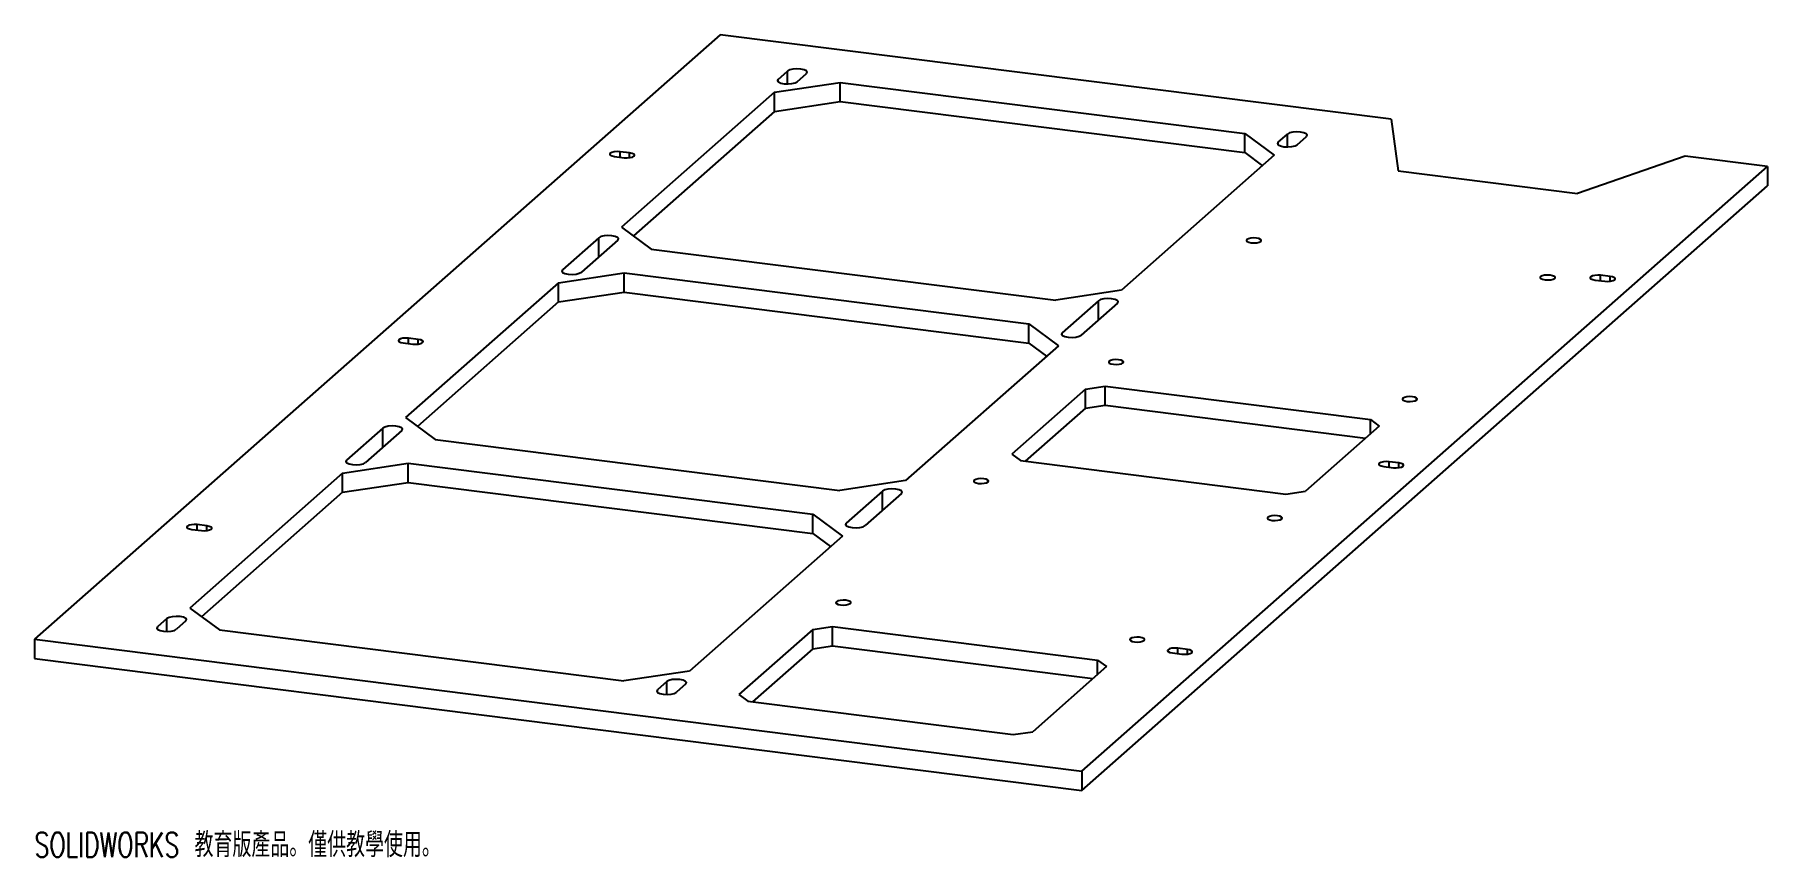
# Paper-space layout '_二等角視圖' of a CAD drawing. Header units: millimetres. Extents: x -170 to 170, y -86 to 76.
import ezdxf

# ---------------------------------------------------------------- set-up
doc = ezdxf.new("R2010")
doc.units = ezdxf.units.MM
doc.styles.add('SLDTEXTSTYLE0', font='TXT', dxfattribs={"width": 0.7, "bigfont": 'bigfont'})

psp = doc.layouts.new('_二等角視圖')

# ---------------------------------------------------------------- linework, layer by layer
at = {"color": 7, "linetype": 'Continuous', "lineweight": 25}
for p, q in [((-35.54, 76.13), (-170.25, -42.66)), ((96.35, 59.52), (-35.54, 76.13)), ((-24.12, 67.35), (-22.28, 68.97)), ((-20.38, 66.88), (-18.54, 68.5)), ((-24.86, 64.81), (-54.92, 38.31)), ((-24.86, 64.81), (-11.97, 66.75)), ((-24.86, 61.04), (-24.86, 64.81)), ((-11.97, 66.75), (67.54, 56.73)), ((-11.97, 62.98), (-11.97, 66.75)), ((-24.86, 61.04), (-11.97, 62.98)), ((-11.97, 62.98), (67.54, 52.96)), ((-24.86, 61.04), (-52.59, 36.59)), ((96.35, 59.52), (97.68, 49.37)), ((67.54, 56.73), (73.35, 52.44)), ((67.54, 52.96), (67.54, 56.73)), ((74.1, 54.98), (75.94, 56.6)), ((77.84, 54.51), (79.68, 56.13)), ((-56.27, 52.2), (-54.4, 51.96)), ((-53.34, 52.9), (-55.21, 53.13)), ((73.35, 52.44), (43.3, 25.93)), ((67.54, 52.96), (71.03, 50.38)), ((154.08, 52.24), (132.96, 44.93)), ((170.25, 50.21), (154.08, 52.24)), ((35.54, -68.59), (170.25, 50.21)), ((97.68, 49.37), (132.96, 44.93)), ((170.25, 50.21), (170.25, 46.44)), ((35.54, -72.36), (170.25, 46.44)), ((-54.92, 38.31), (-49.1, 34.01)), ((-59.4, 36.24), (-66.54, 29.94)), ((-55.66, 35.76), (-62.8, 29.47)), ((-59.4, 32.46), (-59.4, 36.24)), ((-49.1, 34.01), (30.41, 23.99)), ((-67.29, 27.39), (-97.34, 0.89)), ((-67.29, 27.39), (-54.4, 29.33)), ((-67.29, 23.62), (-67.29, 27.39)), ((-54.4, 29.33), (25.11, 19.32)), ((-54.4, 25.56), (-54.4, 29.33)), ((136.42, 27.92), (138.3, 27.68)), ((139.36, 28.62), (137.49, 28.86)), ((-67.29, 23.62), (-54.4, 25.56)), ((-54.4, 25.56), (25.11, 15.54)), ((43.3, 25.93), (30.41, 23.99)), ((38.82, 23.86), (31.67, 17.56)), ((38.82, 20.09), (38.82, 23.86)), ((-67.29, 23.62), (-95.02, -0.83)), ((42.56, 23.39), (35.42, 17.09)), ((25.11, 19.32), (30.93, 15.02)), ((25.11, 15.54), (25.11, 19.32)), ((-97.81, 15.56), (-95.94, 15.32)), ((-94.88, 16.26), (-96.75, 16.5)), ((30.93, 15.02), (0.88, -11.48)), ((25.11, 15.54), (28.6, 12.97)), ((36.25, 6.51), (40.11, 7.09)), ((40.11, 7.09), (92.23, 0.53)), ((40.11, 3.32), (40.11, 7.09)), ((36.25, 6.51), (21.75, -6.27)), ((36.25, 2.74), (36.25, 6.51)), ((-97.34, 0.89), (-91.52, -3.41)), ((36.25, 2.74), (24.43, -7.68)), ((36.25, 2.74), (40.11, 3.32)), ((40.11, 3.32), (91.3, -3.13)), ((92.23, 0.53), (93.98, -0.76)), ((92.23, -2.3), (92.23, 0.53)), ((-101.83, -1.18), (-108.97, -7.48)), ((-98.09, -1.65), (-105.23, -7.95)), ((-101.83, -4.95), (-101.83, -1.18)), ((93.98, -0.76), (79.48, -13.55)), ((-91.52, -3.41), (-12.01, -13.42)), ((21.75, -6.27), (23.5, -7.56)), ((-109.72, -10.02), (-139.77, -36.53)), ((-109.72, -10.02), (-96.83, -8.08)), ((-109.72, -13.79), (-109.72, -10.02)), ((-96.83, -8.08), (-17.32, -18.1)), ((-96.83, -11.85), (-96.83, -8.08)), ((23.5, -7.56), (75.62, -14.13)), ((94.88, -8.72), (96.75, -8.95)), ((97.81, -8.02), (95.94, -7.78)), ((-109.72, -13.79), (-96.83, -11.85)), ((-96.83, -11.85), (-17.32, -21.87)), ((0.88, -11.48), (-12.01, -13.42)), ((-3.61, -13.56), (-10.75, -19.85)), ((-3.61, -17.33), (-3.61, -13.56)), ((75.62, -14.13), (79.48, -13.55)), ((-109.72, -13.79), (-137.44, -38.24)), ((0.13, -14.03), (-7.01, -20.33)), ((-136.42, -20.38), (-138.3, -20.14)), ((-17.32, -18.1), (-11.5, -22.4)), ((-17.32, -21.87), (-17.32, -18.1)), ((-139.36, -21.08), (-137.49, -21.31)), ((-11.5, -22.4), (-41.55, -48.9)), ((-17.32, -21.87), (-13.83, -24.45)), ((-139.77, -36.53), (-133.95, -40.82)), ((-144.26, -38.6), (-146.09, -40.22)), ((-140.51, -39.07), (-142.35, -40.69)), ((-133.95, -40.82), (-54.44, -50.84)), ((-17.35, -40.76), (-31.85, -53.54)), ((-17.35, -40.76), (-13.49, -40.18)), ((-17.35, -44.53), (-17.35, -40.76)), ((-13.49, -40.18), (38.64, -46.74)), ((-13.49, -43.95), (-13.49, -40.18)), ((-170.25, -42.66), (35.54, -68.59)), ((-170.25, -42.66), (-170.25, -46.44)), ((-17.35, -44.53), (-13.49, -43.95)), ((-13.49, -43.95), (37.7, -50.4)), ((-170.25, -46.44), (35.54, -72.36)), ((-17.35, -44.53), (-29.17, -54.95)), ((38.64, -46.74), (40.38, -48.03)), ((38.64, -49.57), (38.64, -46.74)), ((53.34, -45.35), (55.21, -45.59)), ((56.27, -44.65), (54.4, -44.42)), ((-41.55, -48.9), (-54.44, -50.84)), ((-46.04, -50.97), (-47.88, -52.59)), ((40.38, -48.03), (25.89, -60.82)), ((-42.3, -51.44), (-44.13, -53.06)), ((-31.85, -53.54), (-30.1, -54.83)), ((-30.1, -54.83), (22.02, -61.4)), ((22.02, -61.4), (25.89, -60.82)), ((35.54, -68.59), (35.54, -72.36))]:
    psp.add_line(p, q, dxfattribs=at)
at = {"color": 8, "linetype": 'Continuous', "lineweight": 25}
for p, q in [((-22.28, 66.45), (-22.28, 68.97)), ((-24.12, 66.88), (-24.12, 67.35)), ((74.1, 54.51), (74.1, 54.98)), ((75.94, 54.08), (75.94, 56.6)), ((-55.21, 52.06), (-55.21, 53.13)), ((-53.34, 51.96), (-53.34, 52.9)), ((-66.54, 29.47), (-66.54, 29.94)), ((137.49, 27.79), (137.49, 28.86)), ((139.36, 27.68), (139.36, 28.62)), ((31.67, 17.09), (31.67, 17.56)), ((-96.75, 15.43), (-96.75, 16.5)), ((-94.88, 15.32), (-94.88, 16.26)), ((-108.97, -7.95), (-108.97, -7.48)), ((95.94, -8.85), (95.94, -7.78)), ((97.81, -8.95), (97.81, -8.02)), ((-138.3, -21.21), (-138.3, -20.14)), ((-136.42, -21.31), (-136.42, -20.38)), ((-10.75, -20.33), (-10.75, -19.85)), ((-146.09, -40.69), (-146.09, -40.22)), ((-144.26, -41.12), (-144.26, -38.6)), ((54.4, -45.49), (54.4, -44.42)), ((56.27, -45.59), (56.27, -44.65)), ((-46.04, -53.5), (-46.04, -50.97)), ((-47.88, -53.06), (-47.88, -52.59))]:
    psp.add_line(p, q, dxfattribs=at)
at = {"color": 7, "linetype": 'Continuous', "lineweight": 25, "flags": 128}
for points in [[(-18.54, 68.5), (-18.41, 68.76), (-18.59, 69.01), (-19.04, 69.23), (-19.7, 69.36), (-20.47, 69.41), (-21.23, 69.35), (-21.87, 69.2), (-22.28, 68.97)], [(-24.12, 67.35), (-24.25, 67.1), (-24.07, 66.84), (-23.62, 66.63), (-22.95, 66.49), (-22.19, 66.45), (-21.42, 66.51), (-20.79, 66.66), (-20.38, 66.88)], [(74.1, 54.98), (73.97, 54.72), (74.15, 54.47), (74.6, 54.26), (75.26, 54.12), (76.03, 54.08), (76.79, 54.14), (77.43, 54.29), (77.84, 54.51)], [(79.68, 56.13), (79.81, 56.39), (79.63, 56.64), (79.18, 56.85), (78.52, 56.99), (77.75, 57.03), (76.99, 56.97), (76.35, 56.82), (75.94, 56.6)], [(-55.21, 53.13), (-55.79, 53.16), (-56.36, 53.12), (-56.83, 53.01), (-57.14, 52.84), (-57.24, 52.65), (-57.11, 52.46), (-56.77, 52.3), (-56.27, 52.2)], [(-54.4, 51.96), (-53.82, 51.93), (-53.25, 51.97), (-52.78, 52.09), (-52.47, 52.25), (-52.37, 52.44), (-52.5, 52.63), (-52.84, 52.79), (-53.34, 52.9)], [(-55.66, 35.76), (-55.53, 36.02), (-55.71, 36.27), (-56.16, 36.49), (-56.83, 36.62), (-57.6, 36.67), (-58.36, 36.61), (-58.99, 36.46), (-59.4, 36.24)], [(68.83, 35.24), (69.38, 35.21), (69.93, 35.25), (70.4, 35.36), (70.69, 35.52), (70.79, 35.71), (70.66, 35.89), (70.33, 36.05), (69.85, 36.15), (69.29, 36.18), (68.74, 36.14), (68.28, 36.03), (67.98, 35.87), (67.89, 35.68), (68.02, 35.5), (68.35, 35.34), (68.83, 35.24)], [(-66.54, 29.94), (-66.67, 29.68), (-66.5, 29.43), (-66.04, 29.22), (-65.38, 29.08), (-64.61, 29.03), (-63.85, 29.09), (-63.22, 29.24), (-62.8, 29.47)], [(126.56, 27.97), (127.12, 27.94), (127.67, 27.98), (128.13, 28.09), (128.43, 28.25), (128.52, 28.44), (128.39, 28.62), (128.06, 28.77), (127.58, 28.87), (127.03, 28.9), (126.48, 28.86), (126.02, 28.75), (125.72, 28.59), (125.62, 28.41), (125.75, 28.22), (126.08, 28.07), (126.56, 27.97)], [(137.49, 28.86), (136.91, 28.89), (136.34, 28.84), (135.86, 28.73), (135.55, 28.56), (135.46, 28.37), (135.59, 28.18), (135.93, 28.02), (136.42, 27.92)], [(138.3, 27.68), (138.87, 27.65), (139.44, 27.7), (139.92, 27.81), (140.23, 27.98), (140.32, 28.17), (140.19, 28.36), (139.85, 28.52), (139.36, 28.62)], [(42.56, 23.39), (42.69, 23.65), (42.51, 23.9), (42.06, 24.11), (41.39, 24.25), (40.62, 24.29), (39.86, 24.23), (39.23, 24.08), (38.82, 23.86)], [(31.67, 17.56), (31.55, 17.31), (31.72, 17.05), (32.18, 16.84), (32.84, 16.7), (33.61, 16.66), (34.37, 16.72), (35, 16.87), (35.42, 17.09)], [(-96.75, 16.5), (-97.33, 16.53), (-97.9, 16.48), (-98.38, 16.37), (-98.69, 16.2), (-98.78, 16.01), (-98.65, 15.82), (-98.31, 15.66), (-97.81, 15.56)], [(-95.94, 15.32), (-95.37, 15.29), (-94.8, 15.34), (-94.32, 15.45), (-94.01, 15.62), (-93.91, 15.81), (-94.05, 16), (-94.39, 16.16), (-94.88, 16.26)], [(41.74, 11.36), (42.3, 11.33), (42.85, 11.37), (43.31, 11.48), (43.61, 11.64), (43.71, 11.83), (43.58, 12.01), (43.25, 12.16), (42.77, 12.26), (42.21, 12.29), (41.66, 12.25), (41.2, 12.14), (40.9, 11.98), (40.81, 11.8), (40.93, 11.61), (41.26, 11.46), (41.74, 11.36)], [(99.48, 4.08), (100.04, 4.05), (100.59, 4.1), (101.05, 4.21), (101.35, 4.37), (101.44, 4.55), (101.31, 4.74), (100.98, 4.89), (100.5, 4.99), (99.94, 5.02), (99.39, 4.98), (98.93, 4.87), (98.63, 4.71), (98.54, 4.52), (98.67, 4.34), (99, 4.18), (99.48, 4.08)], [(-98.09, -1.65), (-97.96, -1.4), (-98.14, -1.14), (-98.59, -0.93), (-99.25, -0.79), (-100.02, -0.75), (-100.78, -0.81), (-101.42, -0.96), (-101.83, -1.18)], [(-108.97, -7.48), (-109.1, -7.74), (-108.92, -7.99), (-108.47, -8.2), (-107.81, -8.34), (-107.04, -8.38), (-106.28, -8.32), (-105.64, -8.17), (-105.23, -7.95)], [(95.94, -7.78), (95.37, -7.75), (94.8, -7.79), (94.32, -7.91), (94.01, -8.07), (93.91, -8.27), (94.05, -8.46), (94.39, -8.61), (94.88, -8.72)], [(96.75, -8.95), (97.33, -8.99), (97.9, -8.94), (98.38, -8.83), (98.69, -8.66), (98.78, -8.47), (98.65, -8.28), (98.31, -8.12), (97.81, -8.02)], [(0.13, -14.03), (0.26, -13.77), (0.08, -13.52), (-0.37, -13.31), (-1.03, -13.17), (-1.8, -13.12), (-2.56, -13.18), (-3.2, -13.33), (-3.61, -13.56)], [(15.23, -12.03), (15.79, -12.06), (16.34, -12.02), (16.8, -11.91), (17.1, -11.75), (17.19, -11.56), (17.06, -11.38), (16.73, -11.22), (16.25, -11.12), (15.69, -11.09), (15.14, -11.13), (14.68, -11.24), (14.38, -11.4), (14.29, -11.59), (14.42, -11.77), (14.75, -11.93), (15.23, -12.03)], [(-138.3, -20.14), (-138.87, -20.11), (-139.44, -20.15), (-139.92, -20.27), (-140.23, -20.43), (-140.32, -20.62), (-140.19, -20.82), (-139.85, -20.97), (-139.36, -21.08)], [(-137.49, -21.31), (-136.91, -21.34), (-136.34, -21.3), (-135.86, -21.19), (-135.55, -21.02), (-135.46, -20.83), (-135.59, -20.64), (-135.93, -20.48), (-136.42, -20.38)], [(-10.75, -19.85), (-10.88, -20.11), (-10.7, -20.36), (-10.25, -20.58), (-9.59, -20.71), (-8.82, -20.76), (-8.06, -20.7), (-7.42, -20.55), (-7.01, -20.33)], [(72.96, -19.3), (73.52, -19.33), (74.07, -19.29), (74.53, -19.18), (74.83, -19.02), (74.92, -18.83), (74.79, -18.65), (74.47, -18.5), (73.99, -18.4), (73.43, -18.37), (72.88, -18.41), (72.42, -18.52), (72.12, -18.68), (72.02, -18.86), (72.15, -19.05), (72.48, -19.2), (72.96, -19.3)], [(-11.86, -35.91), (-11.3, -35.94), (-10.75, -35.9), (-10.29, -35.79), (-9.99, -35.63), (-9.89, -35.44), (-10.02, -35.26), (-10.35, -35.11), (-10.83, -35.01), (-11.39, -34.98), (-11.94, -35.02), (-12.4, -35.13), (-12.7, -35.29), (-12.79, -35.47), (-12.66, -35.66), (-12.34, -35.81), (-11.86, -35.91)], [(-146.09, -40.22), (-146.22, -40.48), (-146.05, -40.73), (-145.59, -40.94), (-144.93, -41.08), (-144.16, -41.12), (-143.4, -41.06), (-142.77, -40.91), (-142.35, -40.69)], [(-140.51, -39.07), (-140.39, -38.81), (-140.56, -38.56), (-141.02, -38.35), (-141.68, -38.21), (-142.45, -38.17), (-143.21, -38.23), (-143.84, -38.38), (-144.26, -38.6)], [(45.88, -43.18), (46.44, -43.22), (46.99, -43.17), (47.45, -43.06), (47.75, -42.9), (47.84, -42.72), (47.71, -42.53), (47.38, -42.38), (46.9, -42.28), (46.35, -42.25), (45.79, -42.29), (45.33, -42.4), (45.03, -42.56), (44.94, -42.75), (45.07, -42.93), (45.4, -43.09), (45.88, -43.18)], [(54.4, -44.42), (53.82, -44.39), (53.25, -44.43), (52.78, -44.54), (52.47, -44.71), (52.37, -44.9), (52.5, -45.09), (52.84, -45.25), (53.34, -45.35)], [(55.21, -45.59), (55.79, -45.62), (56.36, -45.58), (56.83, -45.46), (57.14, -45.3), (57.24, -45.11), (57.11, -44.92), (56.77, -44.76), (56.27, -44.65)], [(-42.3, -51.44), (-42.17, -51.19), (-42.34, -50.93), (-42.8, -50.72), (-43.46, -50.58), (-44.23, -50.54), (-44.99, -50.6), (-45.62, -50.75), (-46.04, -50.97)], [(-47.88, -52.59), (-48, -52.85), (-47.83, -53.1), (-47.37, -53.32), (-46.71, -53.45), (-45.94, -53.5), (-45.18, -53.44), (-44.55, -53.29), (-44.13, -53.06)]]:
    psp.add_lwpolyline(points, dxfattribs=at)

# ---------------------------------------------------------------- texts
at = {"color": 7, "linetype": 'Continuous', "insert": (-170.25, -80.63), "char_height": 4.8336, "attachment_point": 1, "style": 'SLDTEXTSTYLE0'}
psp.add_mtext('SOLIDWORKS 教育版產品。僅供教學使用。', dxfattribs=at)

doc.saveas('drawing.dxf')
